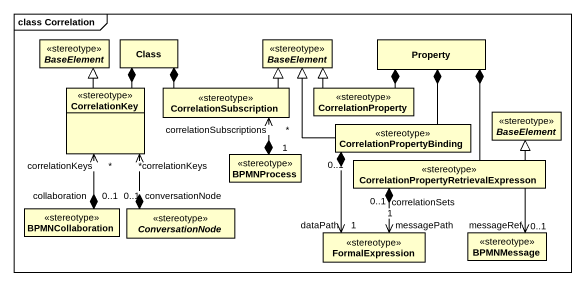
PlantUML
@startuml
mainframe class Correlation
hide circle
hide empty members
abstract class BaseElement <<stereotype>>
class "Class" as Class_
abstract class "BaseElement" as BaseElement_2 <<stereotype>>
class Property
class CorrelationKey <<stereotype>>
class CorrelationSubscription <<stereotype>>
class CorrelationProperty <<stereotype>>
class CorrelationPropertyBinding <<stereotype>>
abstract class "BaseElement" as BaseElement_3 <<stereotype>>
class BPMNProcess <<stereotype>>
class "CorrelationPropertyRetrievalExpresson" as CorrelationPropertyRetrieval <<stereotype>>
class BPMNCollaboration <<stereotype>>
abstract class ConversationNode <<stereotype>>
class FormalExpression <<stereotype>>
class BPMNMessage <<stereotype>>
CorrelationKey -up-|> BaseElement
CorrelationKey -up-* Class_
CorrelationSubscription -up-* Class_
CorrelationSubscription -up-|> BaseElement_2
CorrelationProperty -up-|> BaseElement_2
CorrelationProperty -up-* Property
CorrelationPropertyBinding -up-|> BaseElement_2
CorrelationPropertyBinding -up-* Property
CorrelationPropertyBinding "0..1" *--> "1\ndataPath" FormalExpression
BPMNProcess "1" *-up-> "correlationSubscriptions\n*" CorrelationSubscription
CorrelationPropertyRetrieval -up-* Property
CorrelationPropertyRetrieval -up-|> BaseElement_3
CorrelationPropertyRetrieval "0..1\ncorrelationSets" *--> "1\nmessagePath" FormalExpression
CorrelationPropertyRetrieval "0..1" --> "messageRef" BPMNMessage
BPMNCollaboration "0..1\ncollaboration" *-up-> "correlationKeys\n*" CorrelationKey
ConversationNode "0..1\nconversationNode" *-up-> "correlationKeys\n*" CorrelationKey
@enduml
